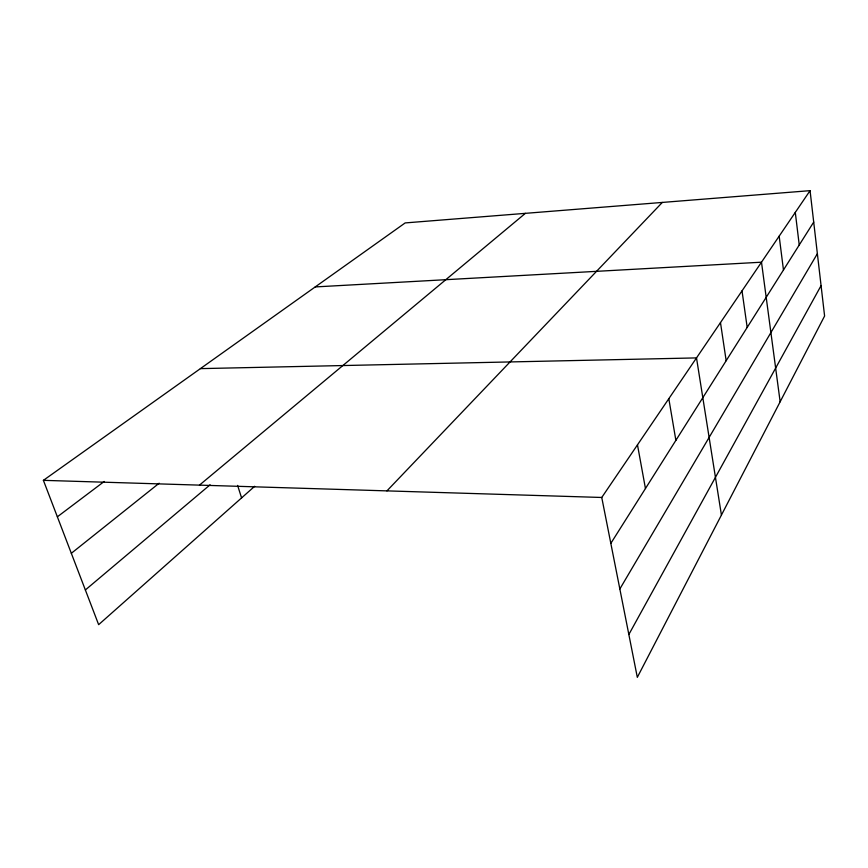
<?xml version="1.0" encoding="UTF-8"?>
<svg xmlns="http://www.w3.org/2000/svg" width="868" height="868" viewBox="0 0 868 868"><rect width="100%" height="100%" fill="white"/><g stroke="black" fill="none" stroke-linecap="round" stroke-linejoin="round"><path stroke-width="1.3" d="M628.844 634.497L821.074 285.626M619.839 588.981L817.374 253.695M610.822 543.368L813.707 222.089M810.061 190.656L824.6 316.017L637.318 677.344L601.752 497.472L810.061 190.656L405.172 222.924L43.4 480.34L98.648 624.667L254.671 486.297M386.933 490.887L662.327 202.428M85.368 589.958L210.11 484.789M199.466 485.125L525.379 213.344M71.328 553.296L159.159 483.216M57.364 516.807L104.214 481.48M315.214 286.928L761.496 262.201L780.148 401.776M200.399 368.629L696.505 357.909L721.427 515.06M43.4 480.34L601.752 497.472M237.604 485.407L241.586 497.906M637.481 444.85L645.456 488.532M668.816 398.705L675.879 440.358M720.483 322.603L726.169 360.719M742.021 290.867L747.185 327.442M779.171 236.161L783.468 269.981M795.294 212.41L799.244 244.993"/></g></svg>
